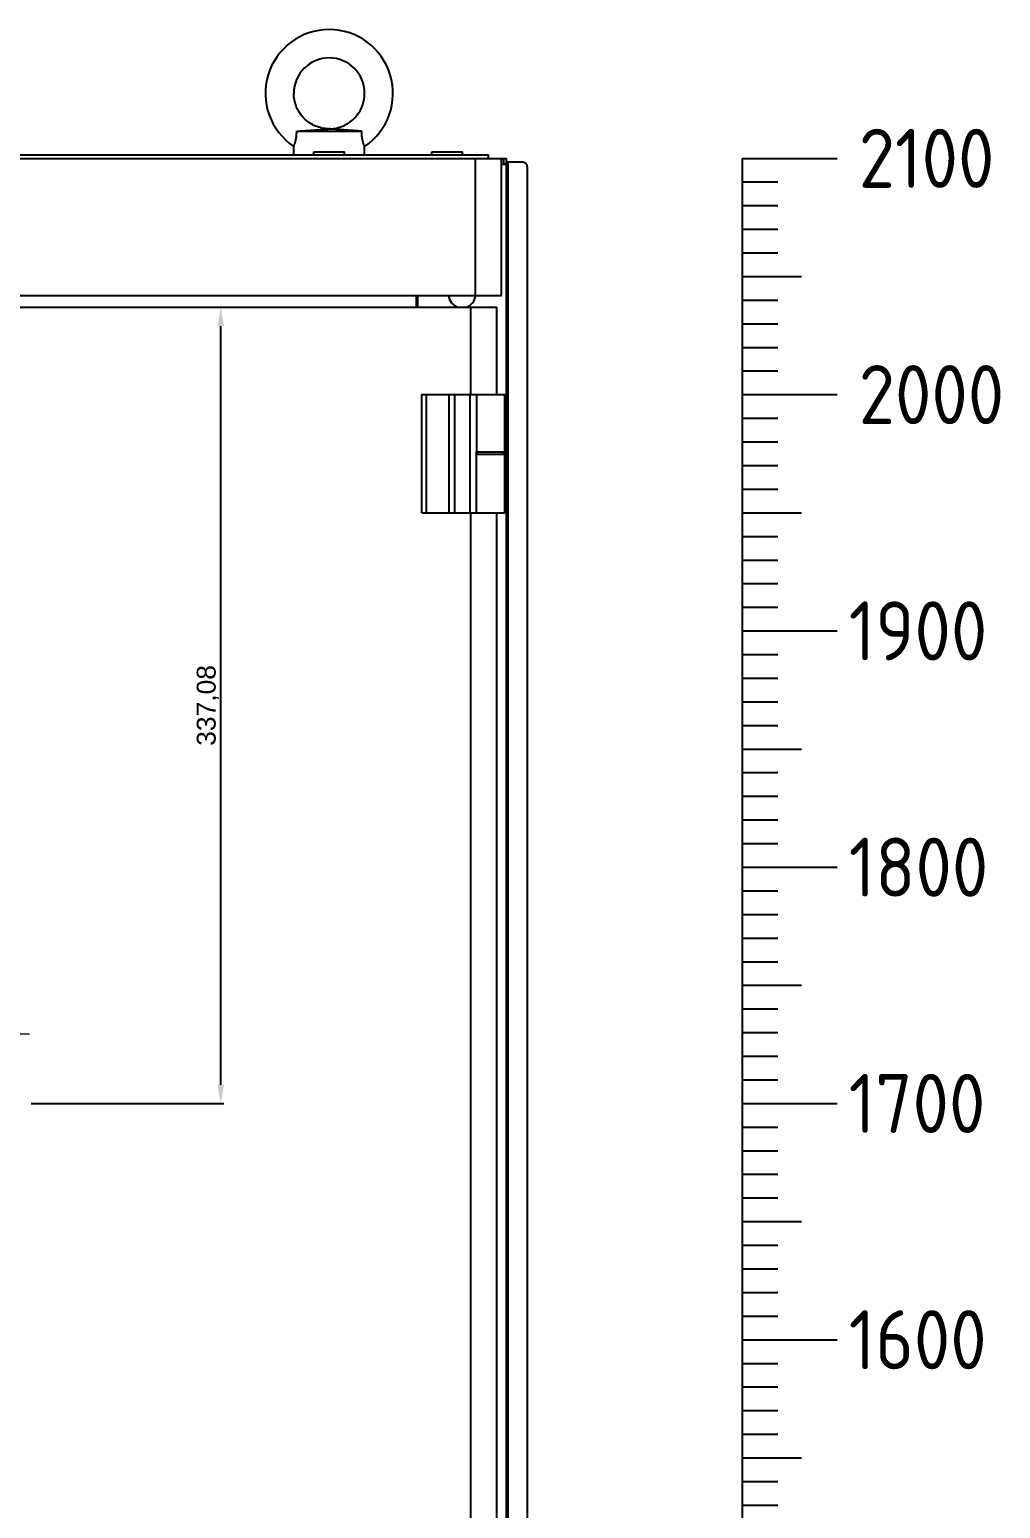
# Model space of a CAD drawing. Header units: millimetres. Extents: x 42356 to 50646, y 31507 to 39566.
# Drawn here: x 43629 to 44040, y 33403 to 34028 of the extents above; entities that cross this region are included whole.
import ezdxf
from ezdxf.enums import TextEntityAlignment as Align

# ---------------------------------------------------------------- set-up
doc = ezdxf.new("R2010")
doc.units = ezdxf.units.MM
doc.layers.add('! NO PLOT !', color=7, linetype='Continuous', true_color=0xff75dd, plot=False)
doc.layers.add('000-PI-Oprema', color=30, linetype='Continuous', lineweight=5)
doc.layers.add('000-PI-ORMAR', color=2, linetype='Continuous')
doc.styles.add('PI0', font='isocpeur.ttf', dxfattribs={"width": 0.9})
doc.styles.get("Standard").update_dxf_attribs({"font": 'arial.ttf'})
doc.dimstyles.new('ISO-25-lb', dxfattribs={"dimtxt": 8, "dimasz": 8, "dimexe": 1.25, "dimexo": 0.625, "dimtad": 1, "dimtxsty": 'Standard', "dimcen": 5, "dimadec": 0, "dimazin": 0, "dimtfac": 1, "dimtmove": 0, "dimatfit": 3, "dimfxl": 0, "dimarcsym": 0})

# ---------------------------------------------------------------- blocks, each defined once
blk = doc.blocks.new('SKALA_2100')
for p, q in [((6091.94, 12435.39), (6091.94, 13135.39)), ((6091.94, 13135.39), (6131.94, 13135.39)), ((6091.94, 13125.39), (6106.94, 13125.39)), ((6091.94, 13115.39), (6106.94, 13115.39)), ((6091.94, 13105.39), (6106.94, 13105.39)), ((6091.94, 13095.39), (6106.94, 13095.39)), ((6091.94, 13085.39), (6116.94, 13085.39)), ((6091.94, 13075.39), (6106.94, 13075.39)), ((6091.94, 13065.39), (6106.94, 13065.39)), ((6091.94, 13055.39), (6106.94, 13055.39)), ((6091.94, 13045.39), (6106.94, 13045.39)), ((6091.94, 13035.39), (6131.94, 13035.39)), ((6091.94, 13035.39), (6131.94, 13035.39)), ((6091.94, 13025.39), (6106.94, 13025.39)), ((6091.94, 13015.39), (6106.94, 13015.39)), ((6091.94, 13005.39), (6106.94, 13005.39)), ((6091.94, 12995.39), (6106.94, 12995.39)), ((6091.94, 12985.39), (6116.94, 12985.39)), ((6091.94, 12975.39), (6106.94, 12975.39)), ((6091.94, 12965.39), (6106.94, 12965.39)), ((6091.94, 12955.39), (6106.94, 12955.39)), ((6091.94, 12945.39), (6106.94, 12945.39)), ((6091.94, 12935.39), (6131.94, 12935.39)), ((6091.94, 12925.39), (6106.94, 12925.39)), ((6091.94, 12915.39), (6106.94, 12915.39)), ((6091.94, 12905.39), (6106.94, 12905.39)), ((6091.94, 12895.39), (6106.94, 12895.39)), ((6091.94, 12885.39), (6116.94, 12885.39)), ((6091.94, 12875.39), (6106.94, 12875.39)), ((6091.94, 12865.39), (6106.94, 12865.39)), ((6091.94, 12855.39), (6106.94, 12855.39)), ((6091.94, 12845.39), (6106.94, 12845.39)), ((6091.94, 12835.39), (6131.94, 12835.39)), ((6091.94, 12825.39), (6106.94, 12825.39)), ((6091.94, 12815.39), (6106.94, 12815.39)), ((6091.94, 12805.39), (6106.94, 12805.39)), ((6091.94, 12795.39), (6106.94, 12795.39)), ((6091.94, 12785.39), (6116.94, 12785.39)), ((6091.94, 12775.39), (6106.94, 12775.39)), ((6091.94, 12765.39), (6106.94, 12765.39)), ((6091.94, 12755.39), (6106.94, 12755.39)), ((6091.94, 12745.39), (6106.94, 12745.39)), ((6091.94, 12735.39), (6131.94, 12735.39)), ((6091.94, 12725.39), (6106.94, 12725.39)), ((6091.94, 12715.39), (6106.94, 12715.39)), ((6091.94, 12705.39), (6106.94, 12705.39)), ((6091.94, 12695.39), (6106.94, 12695.39)), ((6091.94, 12685.39), (6116.94, 12685.39)), ((6091.94, 12675.39), (6106.94, 12675.39)), ((6091.94, 12665.39), (6106.94, 12665.39)), ((6091.94, 12655.39), (6106.94, 12655.39)), ((6091.94, 12645.39), (6106.94, 12645.39)), ((6091.94, 12635.39), (6131.94, 12635.39)), ((6091.94, 12625.39), (6106.94, 12625.39)), ((6091.94, 12615.39), (6106.94, 12615.39)), ((6091.94, 12605.39), (6106.94, 12605.39)), ((6091.94, 12595.39), (6106.94, 12595.39)), ((6091.94, 12585.39), (6116.94, 12585.39)), ((6091.94, 12575.39), (6106.94, 12575.39)), ((6091.94, 12565.39), (6106.94, 12565.39))]:
    blk.add_line(p, q)
at = {"style": 'PI0', "width": 0.9}
for s, p in [('2100', (6141.12, 13135.39)), ('2000', (6141.12, 13035.39)), ('1900', (6136.91, 12935.39)), ('1800', (6136.91, 12835.39)), ('1700', (6136.91, 12735.39)), ('1600', (6136.91, 12635.39))]:
    blk.add_text(s, height=25, dxfattribs=at).set_placement(p, align=Align.MIDDLE_LEFT)
blk = doc.blocks.new('*D231')
at = {"layer": '! NO PLOT !', "color": 0, "linetype": 'Continuous', "lineweight": -2, "ltscale": 0.25, "transparency": 16777216}
for p, q in [((43629.77, 33910.99), (43711.37, 33910.99)), ((43710.12, 33581.91), (43710.12, 33902.99)), ((43629.77, 33573.91), (43711.37, 33573.91))]:
    blk.add_line(p, q, dxfattribs=at)
at = {"layer": '! NO PLOT !', "color": 0, "ltscale": 0.25, "transparency": 16777216}
for points in [[(43708.78, 33902.99), (43711.45, 33902.99), (43710.12, 33910.99)], [(43708.78, 33581.91), (43711.45, 33581.91), (43710.12, 33573.91)]]:
    blk.add_solid(points, dxfattribs=at)
at = {"layer": 'Defpoints', "color": 0, "ltscale": 0.25, "transparency": 16777216}
for p in [(43629.15, 33910.99), (43710.12, 33910.99), (43629.15, 33573.91)]:
    blk.add_point(p, dxfattribs=at)
at = {"layer": '! NO PLOT !', "color": 0, "ltscale": 0.25, "transparency": 16777216, "insert": (43704.68, 33742.45), "char_height": 8, "attachment_point": 5, "rotation": 90}
blk.add_mtext('337,08', dxfattribs=at)

msp = doc.modelspace()

# ---------------------------------------------------------------- linework, layer by layer
at = {"layer": '000-PI-Oprema', "ltscale": 0.25}
msp.add_line((43533.017, 33603.396), (43629.149, 33603.396), dxfattribs=at)
at = {"layer": '000-PI-ORMAR'}
for p, q in [((43741.033, 34000.786), (43741.017, 34001.489)), ((43741.083, 34000.084), (43741.033, 34000.786)), ((43741.165, 33999.386), (43741.083, 34000.084)), ((43741.28, 33998.692), (43741.165, 33999.386)), ((43741.427, 33998.004), (43741.28, 33998.692)), ((43770.607, 33998.004), (43770.754, 33998.692)), ((43770.754, 33998.692), (43770.869, 33999.386)), ((43770.869, 33999.386), (43770.951, 34000.084)), ((43770.951, 34000.084), (43771, 34000.786)), ((43771, 34000.786), (43771.017, 34001.489)), ((43741.607, 33997.324), (43741.427, 33998.004)), ((43741.818, 33996.654), (43741.607, 33997.324)), ((43742.06, 33995.993), (43741.818, 33996.654)), ((43742.333, 33995.345), (43742.06, 33995.993)), ((43742.636, 33994.71), (43742.333, 33995.345)), ((43742.968, 33994.091), (43742.636, 33994.71)), ((43743.329, 33993.487), (43742.968, 33994.091)), ((43743.718, 33992.901), (43743.329, 33993.487)), ((43744.135, 33992.334), (43743.718, 33992.901)), ((43767.899, 33992.334), (43768.315, 33992.901)), ((43768.315, 33992.901), (43768.704, 33993.487)), ((43768.704, 33993.487), (43769.066, 33994.091)), ((43769.066, 33994.091), (43769.398, 33994.71)), ((43769.398, 33994.71), (43769.701, 33995.345)), ((43769.701, 33995.345), (43769.974, 33995.993)), ((43769.974, 33995.993), (43770.216, 33996.654)), ((43770.216, 33996.654), (43770.427, 33997.324)), ((43770.427, 33997.324), (43770.607, 33998.004)), ((43744.577, 33991.787), (43744.135, 33992.334)), ((43745.044, 33991.262), (43744.577, 33991.787)), ((43745.535, 33990.759), (43745.044, 33991.262)), ((43746.05, 33990.279), (43745.535, 33990.759)), ((43746.586, 33989.824), (43746.05, 33990.279)), ((43747.143, 33989.395), (43746.586, 33989.824)), ((43747.72, 33988.993), (43747.143, 33989.395)), ((43748.315, 33988.617), (43747.72, 33988.993)), ((43748.927, 33988.271), (43748.315, 33988.617)), ((43749.554, 33987.953), (43748.927, 33988.271)), ((43750.196, 33987.665), (43749.554, 33987.953)), ((43750.85, 33987.407), (43750.196, 33987.665)), ((43751.516, 33987.18), (43750.85, 33987.407)), ((43751.511, 33986.115), (43752.136, 33986.161)), ((43752.191, 33986.985), (43751.516, 33987.18)), ((43752.136, 33986.161), (43752.726, 33986.206)), ((43752.875, 33986.822), (43752.191, 33986.985)), ((43752.726, 33986.206), (43753.275, 33986.248)), ((43753.566, 33986.69), (43752.875, 33986.822)), ((43753.275, 33986.248), (43753.777, 33986.286)), ((43754.263, 33986.592), (43753.566, 33986.69)), ((43753.777, 33986.286), (43754.227, 33986.32)), ((43754.227, 33986.32), (43754.619, 33986.35)), ((43754.963, 33986.526), (43754.263, 33986.592)), ((43754.619, 33986.35), (43754.945, 33986.374)), ((43754.945, 33986.374), (43755.182, 33986.392)), ((43755.665, 33986.493), (43754.963, 33986.526)), ((43755.182, 33986.392), (43755.382, 33986.406)), ((43755.382, 33986.406), (43755.576, 33986.419)), ((43755.576, 33986.419), (43755.744, 33986.428)), ((43755.665, 33986.493), (43756.369, 33986.493)), ((43755.744, 33986.428), (43755.883, 33986.434)), ((43755.883, 33986.434), (43756.006, 33986.436)), ((43756.127, 33986.435), (43756.006, 33986.436)), ((43756.26, 33986.43), (43756.127, 33986.435)), ((43756.423, 33986.421), (43756.26, 33986.43)), ((43756.369, 33986.493), (43757.071, 33986.526)), ((43756.627, 33986.408), (43756.423, 33986.421)), ((43756.853, 33986.392), (43756.627, 33986.408)), ((43757.139, 33986.371), (43756.853, 33986.392)), ((43757.071, 33986.526), (43757.771, 33986.592)), ((43757.519, 33986.342), (43757.139, 33986.371)), ((43757.964, 33986.308), (43757.519, 33986.342)), ((43757.771, 33986.592), (43758.468, 33986.69)), ((43758.416, 33986.274), (43757.964, 33986.308)), ((43758.868, 33986.239), (43758.416, 33986.274)), ((43758.468, 33986.69), (43759.159, 33986.822)), ((43759.321, 33986.205), (43758.868, 33986.239)), ((43759.159, 33986.822), (43759.843, 33986.985)), ((43759.779, 33986.17), (43759.321, 33986.205)), ((43760.241, 33986.136), (43759.779, 33986.17)), ((43759.843, 33986.985), (43760.518, 33987.18)), ((43760.518, 33987.18), (43761.184, 33987.407)), ((43761.184, 33987.407), (43761.838, 33987.665)), ((43761.838, 33987.665), (43762.48, 33987.953)), ((43762.48, 33987.953), (43763.107, 33988.271)), ((43763.107, 33988.271), (43763.719, 33988.617)), ((43763.719, 33988.617), (43764.314, 33988.993)), ((43764.314, 33988.993), (43764.891, 33989.395)), ((43764.891, 33989.395), (43765.448, 33989.824)), ((43765.448, 33989.824), (43765.984, 33990.279)), ((43765.984, 33990.279), (43766.498, 33990.759)), ((43766.498, 33990.759), (43766.99, 33991.262)), ((43766.99, 33991.262), (43767.457, 33991.787)), ((43767.457, 33991.787), (43767.899, 33992.334)), ((43741.319, 33979.801), (43741.371, 33979.944)), ((43741.371, 33979.944), (43741.424, 33980.098)), ((43741.424, 33980.098), (43741.479, 33980.263)), ((43741.479, 33980.263), (43741.536, 33980.44)), ((43741.536, 33980.44), (43741.594, 33980.627)), ((43741.594, 33980.627), (43741.652, 33980.825)), ((43741.652, 33980.825), (43741.709, 33981.033)), ((43741.709, 33981.033), (43741.766, 33981.249)), ((43741.766, 33981.249), (43741.821, 33981.473)), ((43741.821, 33981.473), (43741.874, 33981.706)), ((43741.874, 33981.706), (43741.925, 33981.946)), ((43741.925, 33981.946), (43741.974, 33982.193)), ((43741.974, 33982.193), (43742.019, 33982.448)), ((43742.019, 33982.448), (43742.062, 33982.71)), ((43742.062, 33982.71), (43742.102, 33982.984)), ((43742.102, 33982.984), (43742.139, 33983.277)), ((43742.139, 33983.277), (43742.173, 33983.59)), ((43742.173, 33983.59), (43742.204, 33983.924)), ((43742.204, 33983.924), (43742.229, 33984.28)), ((43742.229, 33984.28), (43742.249, 33984.658)), ((43742.249, 33984.658), (43742.263, 33985.061)), ((43742.263, 33985.061), (43742.269, 33985.489)), ((43742.269, 33985.489), (43743.012, 33985.535)), ((43742.269, 33985.489), (43769.765, 33985.489)), ((43743.012, 33985.535), (43743.755, 33985.581)), ((43743.755, 33985.581), (43744.495, 33985.628)), ((43744.495, 33985.628), (43745.229, 33985.675)), ((43745.229, 33985.675), (43745.957, 33985.723)), ((43745.957, 33985.723), (43746.68, 33985.772)), ((43746.68, 33985.772), (43747.396, 33985.82)), ((43747.396, 33985.82), (43748.105, 33985.869)), ((43748.105, 33985.869), (43748.806, 33985.918)), ((43748.806, 33985.918), (43749.499, 33985.968)), ((43749.499, 33985.968), (43750.182, 33986.017)), ((43750.182, 33986.017), (43750.856, 33986.066)), ((43750.856, 33986.066), (43751.511, 33986.115)), ((43760.709, 33986.101), (43760.241, 33986.136)), ((43761.181, 33986.066), (43760.709, 33986.101)), ((43761.658, 33986.031), (43761.181, 33986.066)), ((43762.139, 33985.996), (43761.658, 33986.031)), ((43762.624, 33985.961), (43762.139, 33985.996)), ((43763.113, 33985.927), (43762.624, 33985.961)), ((43763.605, 33985.892), (43763.113, 33985.927)), ((43764.101, 33985.857), (43763.605, 33985.892)), ((43764.6, 33985.823), (43764.101, 33985.857)), ((43765.102, 33985.789), (43764.6, 33985.823)), ((43765.608, 33985.754), (43765.102, 33985.789)), ((43766.118, 33985.721), (43765.608, 33985.754)), ((43766.632, 33985.687), (43766.118, 33985.721)), ((43767.149, 33985.653), (43766.632, 33985.687)), ((43767.668, 33985.62), (43767.149, 33985.653)), ((43768.19, 33985.586), (43767.668, 33985.62)), ((43768.714, 33985.554), (43768.19, 33985.586)), ((43769.239, 33985.521), (43768.714, 33985.554)), ((43769.765, 33985.489), (43769.239, 33985.521)), ((43769.769, 33985.184), (43769.765, 33985.489)), ((43769.776, 33984.881), (43769.769, 33985.184)), ((43769.789, 33984.578), (43769.776, 33984.881)), ((43769.805, 33984.277), (43769.789, 33984.578)), ((43769.826, 33983.977), (43769.805, 33984.277)), ((43769.852, 33983.68), (43769.826, 33983.977)), ((43769.882, 33983.387), (43769.852, 33983.68)), ((43769.917, 33983.099), (43769.882, 33983.387)), ((43769.956, 33982.815), (43769.917, 33983.099)), ((43770, 33982.537), (43769.956, 33982.815)), ((43770.047, 33982.265), (43770, 33982.537)), ((43770.098, 33981.998), (43770.047, 33982.265)), ((43770.152, 33981.741), (43770.098, 33981.998)), ((43770.208, 33981.493), (43770.152, 33981.741)), ((43770.266, 33981.255), (43770.208, 33981.493)), ((43770.326, 33981.027), (43770.266, 33981.255)), ((43770.387, 33980.809), (43770.326, 33981.027)), ((43770.448, 33980.602), (43770.387, 33980.809)), ((43770.509, 33980.405), (43770.448, 33980.602)), ((43770.569, 33980.22), (43770.509, 33980.405)), ((43770.627, 33980.049), (43770.569, 33980.22)), ((43770.683, 33979.89), (43770.627, 33980.049)), ((43033.017, 33973.989), (43829.017, 33973.989)), ((43038.517, 33975.489), (43823.517, 33975.489)), ((43741.017, 33979.039), (43741.02, 33979.045)), ((43741.017, 33979.039), (43741.017, 33979.039)), ((43741.017, 33975.489), (43741.017, 33979.039)), ((43741.02, 33979.045), (43741.028, 33979.065)), ((43741.028, 33979.065), (43741.042, 33979.096)), ((43741.042, 33979.096), (43741.06, 33979.141)), ((43741.06, 33979.141), (43741.084, 33979.198)), ((43741.084, 33979.198), (43741.113, 33979.268)), ((43741.113, 33979.268), (43741.146, 33979.35)), ((43741.146, 33979.35), (43741.184, 33979.444)), ((43741.184, 33979.444), (43741.225, 33979.551)), ((43741.225, 33979.551), (43741.271, 33979.671)), ((43741.271, 33979.671), (43741.319, 33979.801)), ((43749.517, 33976.789), (43762.517, 33976.789)), ((43749.517, 33975.489), (43749.517, 33976.789)), ((43762.517, 33975.489), (43762.517, 33976.789)), ((43770.736, 33979.744), (43770.683, 33979.89)), ((43770.786, 33979.611), (43770.736, 33979.744)), ((43770.832, 33979.492), (43770.786, 33979.611)), ((43770.873, 33979.386), (43770.832, 33979.492)), ((43770.91, 33979.294), (43770.873, 33979.386)), ((43770.942, 33979.216), (43770.91, 33979.294)), ((43770.969, 33979.153), (43770.942, 33979.216)), ((43770.989, 33979.103), (43770.969, 33979.153)), ((43771.004, 33979.067), (43770.989, 33979.103)), ((43771.014, 33979.046), (43771.004, 33979.067)), ((43771.017, 33979.039), (43771.014, 33979.046)), ((43771.017, 33975.489), (43771.017, 33979.039)), ((43799.517, 33976.789), (43812.517, 33976.789)), ((43799.517, 33975.489), (43799.517, 33976.789)), ((43812.517, 33975.489), (43812.517, 33976.789)), ((43818.017, 33915.989), (43818.017, 33973.989)), ((43823.517, 33973.989), (43823.517, 33975.489)), ((43829.017, 33973.989), (43830.017, 33973.989)), ((43829.017, 33915.989), (43829.017, 33973.989)), ((43830.017, 33973.989), (43831.017, 33973.989)), ((43830.017, 33971.489), (43830.017, 33973.989)), ((43831.017, 31875.989), (43831.017, 33973.989)), ((43829.017, 33971.489), (43831.017, 33971.489)), ((43831.017, 33972.489), (43837.517, 33972.489)), ((43831.767, 31975.489), (43831.767, 33972.489)), ((43840.017, 31977.989), (43840.017, 33969.989)), ((43033.017, 33915.989), (43829.017, 33915.989)), ((43793.017, 33910.989), (43793.017, 33915.989)), ((43793.517, 33910.989), (43793.517, 33915.989)), ((43035.017, 33910.989), (43827.017, 33910.989)), ((43816.017, 33873.989), (43816.017, 33910.989)), ((43827.017, 33873.989), (43827.017, 33910.989)), ((43795.217, 33873.989), (43830.367, 33873.989)), ((43795.217, 33823.989), (43795.217, 33873.989)), ((43797.217, 33823.989), (43797.217, 33873.989)), ((43806.867, 33823.989), (43806.867, 33873.989)), ((43809.217, 33823.989), (43809.217, 33873.989)), ((43809.227, 33823.989), (43809.227, 33873.989)), ((43815.717, 33823.989), (43815.717, 33873.989)), ((43818.517, 33849.789), (43818.517, 33873.989)), ((43830.367, 33849.789), (43830.367, 33873.989)), ((43818.367, 33848.789), (43830.367, 33848.789)), ((43818.367, 33823.989), (43818.367, 33848.789)), ((43818.427, 33849.789), (43830.367, 33849.789)), ((43818.427, 33848.789), (43818.427, 33849.789)), ((43818.867, 33848.789), (43818.867, 33849.789)), ((43829.867, 33848.789), (43829.867, 33849.789)), ((43830.367, 33848.789), (43830.367, 33849.789)), ((43830.367, 33823.989), (43830.367, 33848.789)), ((43795.217, 33823.989), (43830.367, 33823.989)), ((43816.017, 32998.989), (43816.017, 33823.989)), ((43827.017, 32998.989), (43827.017, 33823.989))]:
    msp.add_line(p, q, dxfattribs=at)
for centre, radius, start, end in [((43756.017, 34001.489), 27, 303.748981, 236.251019), ((43756.017, 34001.489), 15, 0, 180), ((43837.517, 33969.989), 2.5, 0, 90), ((43812.267, 33916.489), 5.75, 184.98855, 253.042168), ((43812.267, 33916.489), 5.75, 286.957832, 355.01145)]:
    msp.add_arc(centre, radius, start, end, dxfattribs=at)

# ---------------------------------------------------------------- block references
msp.add_blockref('SKALA_2100', (37839.082, 20838.604))

# ---------------------------------------------------------------- dimensions: what is measured, and where the dimension line sits
at = {"layer": '! NO PLOT !', "ltscale": 0.25}
dim = msp.add_linear_dim(base=(43710.117, 33910.989), p1=(43629.149, 33573.908), p2=(43629.149, 33910.989), angle=90, dimstyle='ISO-25-lb', dxfattribs=at)
dim.commit()
dim.dimension.update_dxf_attribs({"geometry": '*D231', "text_midpoint": (43704.684, 33742.448)})

doc.saveas('drawing.dxf')
